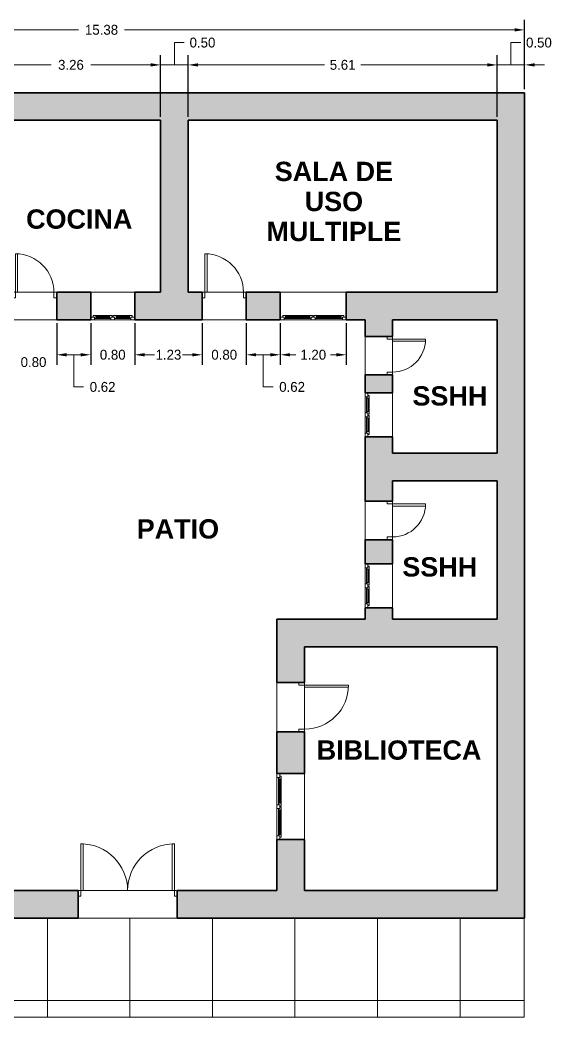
# Model space of a CAD drawing. Header units: metres. Extents: x -38.8 to 24.9, y 14.4 to 40.4.
# Drawn here: x -30.23 to -20.56, y 21.58 to 39.7 of the extents above; entities that cross this region are included whole.
import ezdxf

# ---------------------------------------------------------------- set-up
doc = ezdxf.new("R2010")
doc.units = ezdxf.units.M
doc.header["$MEASUREMENT"] = 0
doc.layers.add('ACOTACION', color=160, linetype='Continuous', lineweight=0)
doc.layers.add('Structural - Bearing_Pen_No__27', color=7, linetype='Continuous', lineweight=35)
for name, color, linetype, lineweight, true_color in [('Annotation - Text_Pen_No__86', 7, 'Continuous', 20, 0x5555ff), ('ARCHICAD Doors_Pen_No__3', 7, 'Continuous', 18, 0xff6600), ('ARCHICAD Windows_Pen_No__3', 7, 'Continuous', 18, 0xff6600), ('Structural - Bearing_Pen_No__160', 7, 'Continuous', 20, 0xb4a35c), ('Structural - Bearing_Pen_No__63', 7, 'Continuous', 18, 0xff9955)]:
    doc.layers.add(name, color=color, linetype=linetype, lineweight=lineweight, true_color=true_color)
for name, color, linetype in [('ARCHICAD Doors', 7, 'Continuous'), ('ARCHICAD Windows', 7, 'Continuous'), ('Structural - Bearing', 7, 'Continuous')]:
    doc.layers.add(name, color=color, linetype=linetype)
doc.styles.add('GENERATED_STYLE_1', font='')
doc.styles.get('GENERATED_STYLE_1').set_extended_font_data('Arial', bold=True)
doc.dimstyles.get("Standard").update_dxf_attribs({"dimtxt": 0.18, "dimasz": 0.18, "dimexe": 0.18, "dimexo": 0.0625, "dimgap": 0.09, "dimtad": 0, "dimtih": 1, "dimtoh": 1, "dimzin": 0, "dimdsep": 46, "dimtxsty": 'Standard', "dimcen": 0.09, "dimclrt": 256, "dimadec": 0, "dimazin": 0, "dimtfac": 1, "dimtofl": 0, "dimtmove": 0, "dimatfit": 3, "dimfxl": 1, "dimtolj": 1, "dimtzin": 0, "dimlwd": -1, "dimarcsym": 0})

# ---------------------------------------------------------------- blocks, each defined once
blk = doc.blocks.new('IFC Double Door - Single Swing')
at = {"layer": 'ARCHICAD Doors_Pen_No__3', "color": 30, "linetype": 'Continuous', "lineweight": 18, "true_color": 0xff6600}
for p, q in [((-0.85, 0), (-0.85, 0.85)), ((-0.85, 0.85), (-0.81, 0.85)), ((-0.81, 0.85), (-0.81, 0)), ((0.85, 0.85), (0.81, 0.85)), ((0.81, 0.85), (0.81, 0)), ((0.85, 0), (0.85, 0.85)), ((-0.9, 0), (-0.85, 0)), ((-0.85, -0.1), (-0.85, 0)), ((-0.81, 0), (-0.85, 0)), ((0.81, 0), (0.85, 0)), ((0.9, 0), (0.85, 0)), ((0.85, -0.1), (0.85, 0)), ((-0.9, -0.1), (-0.85, -0.1)), ((0.9, -0.1), (0.85, -0.1))]:
    blk.add_line(p, q, dxfattribs=at)
for centre, start, end in [((-0.85, 0), 0, 90), ((0.85, 0), 90, 180)]:
    blk.add_arc(centre, 0.85, start, end, dxfattribs=at)
blk = doc.blocks.new('Wall_1', base_point=(-36.435, 23.376))
at = {"layer": 'Structural - Bearing_Pen_No__160', "linetype": 'Continuous', "lineweight": 0, "true_color": 0x5a512e}
for points in [[(-35.935, 23.876), (-36.435, 23.376), (-29.174, 23.376), (-29.174, 23.876)], [(-27.374, 23.876), (-27.374, 23.376), (-21.06, 23.376), (-21.56, 23.876)]]:
    blk.add_hatch(color=59, dxfattribs=at).paths.add_polyline_path(points)
at = {"layer": 'Structural - Bearing_Pen_No__27', "color": 7, "linetype": 'Continuous', "lineweight": 35}
for p, q in [((-29.174, 23.376), (-29.174, 23.876)), ((-27.374, 23.376), (-27.374, 23.876))]:
    blk.add_line(p, q, dxfattribs=at)
at = {"layer": 'Structural - Bearing_Pen_No__27', "color": 7, "linetype": 'Continuous', "lineweight": 35, "flags": 128}
for points in [[(-31.435, 23.876), (-35.935, 23.876)], [(-29.174, 23.876), (-30.935, 23.876)], [(-25.56, 23.876), (-27.374, 23.876)], [(-21.56, 23.876), (-25.06, 23.876)], [(-36.435, 23.376), (-29.174, 23.376)], [(-27.374, 23.376), (-21.06, 23.376)]]:
    blk.add_lwpolyline(points, dxfattribs=at)
at = {"layer": 'Structural - Bearing_Pen_No__63', "color": 21, "linetype": 'Continuous', "lineweight": 18, "true_color": 0xff9955}
for p, q in [((-27.374, 23.876), (-29.174, 23.876)), ((-29.174, 23.376), (-27.374, 23.376))]:
    blk.add_line(p, q, dxfattribs=at)
at = {"layer": 'ARCHICAD Doors', "color": 21, "linetype": 'Continuous', "lineweight": 18, "true_color": 0xff9955}
blk.add_blockref('IFC Double Door - Single Swing', (-28.274, 23.876), dxfattribs=at)
blk = doc.blocks.new('Wall_2', base_point=(-21.06, 23.376))
at = {"layer": 'Structural - Bearing_Pen_No__160', "linetype": 'Continuous', "lineweight": 0, "true_color": 0x5a512e}
blk.add_hatch(color=59, dxfattribs=at).paths.add_polyline_path([(-21.06, 23.376), (-21.06, 38.376), (-21.56, 37.876), (-21.56, 23.876)])
at = {"layer": 'Structural - Bearing_Pen_No__27', "color": 7, "linetype": 'Continuous', "lineweight": 35, "flags": 128}
for points in [[(-21.06, 23.376), (-21.06, 38.376)], [(-21.56, 37.876), (-21.56, 34.749)], [(-21.56, 34.249), (-21.56, 31.825)], [(-21.56, 31.325), (-21.56, 28.806)], [(-21.56, 28.306), (-21.56, 23.876)]]:
    blk.add_lwpolyline(points, dxfattribs=at)
blk = doc.blocks.new('Wall_3', base_point=(-21.06, 38.376))
at = {"layer": 'Structural - Bearing_Pen_No__160', "linetype": 'Continuous', "lineweight": 0, "true_color": 0x5a512e}
blk.add_hatch(color=59, dxfattribs=at).paths.add_polyline_path([(-21.06, 38.376), (-36.435, 38.376), (-35.935, 37.876), (-21.56, 37.876)])
at = {"layer": 'Structural - Bearing_Pen_No__27', "color": 7, "linetype": 'Continuous', "lineweight": 35, "flags": 128}
for points in [[(-21.06, 38.376), (-36.435, 38.376)], [(-35.935, 37.876), (-31.435, 37.876)], [(-30.935, 37.876), (-27.674, 37.876)], [(-27.174, 37.876), (-21.56, 37.876)]]:
    blk.add_lwpolyline(points, dxfattribs=at)
blk = doc.blocks.new('IFC Window - Double Panel - Vertical')
at = {"layer": 'ARCHICAD Windows_Pen_No__3', "color": 30, "linetype": 'Continuous', "lineweight": 18, "true_color": 0xff6600}
for p, q in [((-0.6, 0), (-0.53, 0)), ((-0.6, -0.05), (-0.6, 0)), ((-0.53, 0), (-0.53, -0.05)), ((-0.035, 0), (0.035, 0)), ((-0.035, -0.05), (-0.035, 0)), ((0.035, 0), (0.035, -0.05)), ((0.6, 0), (0.53, 0)), ((0.53, 0), (0.53, -0.05)), ((0.6, -0.05), (0.6, 0)), ((-0.53, -0.05), (-0.6, -0.05)), ((-0.53, -0.05), (-0.555, -0.05)), ((-0.555, -0.05), (-0.555, -0.075)), ((-0.555, -0.075), (-0.505, -0.075)), ((-0.505, -0.025), (-0.53, -0.025)), ((-0.53, -0.025), (-0.53, -0.05)), ((-0.505, -0.025), (-0.06, -0.025)), ((-0.505, -0.075), (-0.505, -0.025)), ((-0.505, -0.04), (-0.06, -0.04)), ((-0.505, -0.06), (-0.06, -0.06)), ((-0.505, -0.075), (-0.06, -0.075)), ((-0.06, -0.075), (-0.06, -0.025)), ((-0.06, -0.025), (-0.035, -0.025)), ((-0.01, -0.075), (-0.06, -0.075)), ((-0.035, -0.025), (-0.035, -0.05)), ((0.035, -0.05), (-0.035, -0.05)), ((-0.035, -0.05), (-0.01, -0.05)), ((-0.01, -0.05), (-0.01, -0.075)), ((0.035, -0.05), (0.01, -0.05)), ((0.01, -0.05), (0.01, -0.075)), ((0.01, -0.075), (0.06, -0.075)), ((0.06, -0.025), (0.035, -0.025)), ((0.035, -0.025), (0.035, -0.05)), ((0.06, -0.025), (0.505, -0.025)), ((0.06, -0.075), (0.06, -0.025)), ((0.06, -0.04), (0.505, -0.04)), ((0.06, -0.06), (0.505, -0.06)), ((0.06, -0.075), (0.505, -0.075)), ((0.505, -0.075), (0.505, -0.025)), ((0.505, -0.025), (0.53, -0.025)), ((0.555, -0.075), (0.505, -0.075)), ((0.53, -0.025), (0.53, -0.05)), ((0.53, -0.05), (0.6, -0.05)), ((0.53, -0.05), (0.555, -0.05)), ((0.555, -0.05), (0.555, -0.075))]:
    blk.add_line(p, q, dxfattribs=at)
blk = doc.blocks.new('IFC Window - Double Panel - Vertical_2')
at = {"layer": 'ARCHICAD Windows_Pen_No__3', "color": 30, "linetype": 'Continuous', "lineweight": 18, "true_color": 0xff6600}
for p, q in [((-0.4, 0), (-0.33, 0)), ((-0.4, -0.05), (-0.4, 0)), ((-0.33, 0), (-0.33, -0.05)), ((-0.035, 0), (0.035, 0)), ((-0.035, -0.05), (-0.035, 0)), ((0.035, 0), (0.035, -0.05)), ((0.4, 0), (0.33, 0)), ((0.33, 0), (0.33, -0.05)), ((0.4, -0.05), (0.4, 0)), ((-0.33, -0.05), (-0.4, -0.05)), ((-0.33, -0.05), (-0.355, -0.05)), ((-0.355, -0.05), (-0.355, -0.075)), ((-0.355, -0.075), (-0.305, -0.075)), ((-0.305, -0.025), (-0.33, -0.025)), ((-0.33, -0.025), (-0.33, -0.05)), ((-0.305, -0.025), (-0.06, -0.025)), ((-0.305, -0.075), (-0.305, -0.025)), ((-0.305, -0.04), (-0.06, -0.04)), ((-0.305, -0.06), (-0.06, -0.06)), ((-0.305, -0.075), (-0.06, -0.075)), ((-0.06, -0.075), (-0.06, -0.025)), ((-0.06, -0.025), (-0.035, -0.025)), ((-0.01, -0.075), (-0.06, -0.075)), ((-0.035, -0.025), (-0.035, -0.05)), ((0.035, -0.05), (-0.035, -0.05)), ((-0.035, -0.05), (-0.01, -0.05)), ((-0.01, -0.05), (-0.01, -0.075)), ((0.035, -0.05), (0.01, -0.05)), ((0.01, -0.05), (0.01, -0.075)), ((0.01, -0.075), (0.06, -0.075)), ((0.06, -0.025), (0.035, -0.025)), ((0.035, -0.025), (0.035, -0.05)), ((0.06, -0.025), (0.305, -0.025)), ((0.06, -0.075), (0.06, -0.025)), ((0.06, -0.04), (0.305, -0.04)), ((0.06, -0.06), (0.305, -0.06)), ((0.06, -0.075), (0.305, -0.075)), ((0.305, -0.075), (0.305, -0.025)), ((0.305, -0.025), (0.33, -0.025)), ((0.355, -0.075), (0.305, -0.075)), ((0.33, -0.025), (0.33, -0.05)), ((0.33, -0.05), (0.4, -0.05)), ((0.33, -0.05), (0.355, -0.05)), ((0.355, -0.05), (0.355, -0.075))]:
    blk.add_line(p, q, dxfattribs=at)
blk = doc.blocks.new('IFC Door - Single Swing_2')
at = {"layer": 'ARCHICAD Doors_Pen_No__3', "color": 30, "linetype": 'Continuous', "lineweight": 18, "true_color": 0xff6600}
for p, q in [((0.35, 0.7), (0.31, 0.7)), ((0.31, 0.7), (0.31, 0)), ((0.35, 0), (0.35, 0.7)), ((-0.4, 0), (-0.35, 0)), ((-0.35, -0.1), (-0.35, 0)), ((0.31, 0), (0.35, 0)), ((0.4, 0), (0.35, 0)), ((0.35, -0.1), (0.35, 0)), ((-0.4, -0.1), (-0.35, -0.1)), ((0.4, -0.1), (0.35, -0.1))]:
    blk.add_line(p, q, dxfattribs=at)
blk.add_arc((0.35, 0), 0.7, 90, 180, dxfattribs=at)
blk = doc.blocks.new('Wall_6', base_point=(-21.06, 34.749))
at = {"layer": 'Structural - Bearing_Pen_No__160', "linetype": 'Continuous', "lineweight": 0, "true_color": 0x5a512e}
for points in [[(-30.363, 34.249), (-30.363, 34.749), (-30.935, 34.749), (-30.935, 34.249)], [(-28.945, 34.249), (-28.945, 34.749), (-29.563, 34.749), (-29.563, 34.249)], [(-26.919, 34.249), (-26.919, 34.749), (-28.145, 34.749), (-28.145, 34.249)], [(-25.501, 34.249), (-25.501, 34.749), (-26.119, 34.749), (-26.119, 34.249)], [(-21.56, 34.249), (-21.56, 34.749), (-24.301, 34.749), (-24.301, 34.249)]]:
    blk.add_hatch(color=59, dxfattribs=at).paths.add_polyline_path(points)
at = {"layer": 'Structural - Bearing_Pen_No__27', "color": 7, "linetype": 'Continuous', "lineweight": 35}
for p, q in [((-30.363, 34.749), (-30.363, 34.249)), ((-29.563, 34.749), (-29.563, 34.249)), ((-28.945, 34.749), (-28.945, 34.249)), ((-28.145, 34.749), (-28.145, 34.249)), ((-26.919, 34.749), (-26.919, 34.249)), ((-26.119, 34.749), (-26.119, 34.249)), ((-25.501, 34.749), (-25.501, 34.249)), ((-24.301, 34.749), (-24.301, 34.249))]:
    blk.add_line(p, q, dxfattribs=at)
at = {"layer": 'Structural - Bearing_Pen_No__27', "color": 7, "linetype": 'Continuous', "lineweight": 35, "flags": 128}
for points in [[(-30.363, 34.749), (-30.935, 34.749)], [(-28.945, 34.749), (-29.563, 34.749)], [(-27.674, 34.749), (-28.145, 34.749)], [(-26.919, 34.749), (-27.174, 34.749)], [(-25.501, 34.749), (-26.119, 34.749)], [(-21.56, 34.749), (-24.301, 34.749)], [(-30.935, 34.249), (-30.363, 34.249)], [(-29.563, 34.249), (-28.945, 34.249)], [(-28.145, 34.249), (-26.919, 34.249)], [(-26.119, 34.249), (-25.501, 34.249)], [(-24.301, 34.249), (-23.96, 34.249)], [(-23.46, 34.249), (-21.56, 34.249)]]:
    blk.add_lwpolyline(points, dxfattribs=at)
at = {"layer": 'Structural - Bearing_Pen_No__63', "color": 21, "linetype": 'Continuous', "lineweight": 18, "true_color": 0xff9955}
for p, q in [((-29.563, 34.749), (-30.363, 34.749)), ((-28.145, 34.749), (-28.945, 34.749)), ((-26.119, 34.749), (-26.919, 34.749)), ((-24.301, 34.749), (-25.501, 34.749)), ((-30.363, 34.249), (-29.563, 34.249)), ((-28.945, 34.249), (-28.145, 34.249)), ((-26.919, 34.249), (-26.119, 34.249)), ((-25.501, 34.249), (-24.301, 34.249))]:
    blk.add_line(p, q, dxfattribs=at)
at = {"layer": 'ARCHICAD Doors', "color": 21, "linetype": 'Continuous', "lineweight": 18, "true_color": 0xff9955, "xscale": -1}
for p in [(-29.963, 34.749), (-26.519, 34.749)]:
    blk.add_blockref('IFC Door - Single Swing_2', p, dxfattribs=at)
at = {"layer": 'ARCHICAD Windows', "color": 21, "linetype": 'Continuous', "lineweight": 18, "true_color": 0xff9955, "xscale": -1, "rotation": 180}
blk.add_blockref('IFC Window - Double Panel - Vertical_2', (-28.545, 34.249), dxfattribs=at)
at = {"layer": 'ARCHICAD Windows', "color": 21, "linetype": 'Continuous', "lineweight": 18, "true_color": 0xff9955, "rotation": 180}
blk.add_blockref('IFC Window - Double Panel - Vertical', (-24.901, 34.249), dxfattribs=at)
blk = doc.blocks.new('IFC Door - Single Swing')
at = {"layer": 'ARCHICAD Doors_Pen_No__3', "color": 30, "linetype": 'Continuous', "lineweight": 18, "true_color": 0xff6600}
for p, q in [((0.4, 0.8), (0.36, 0.8)), ((0.36, 0.8), (0.36, 0)), ((0.4, 0), (0.4, 0.8)), ((-0.45, 0), (-0.4, 0)), ((-0.4, -0.1), (-0.4, 0)), ((0.36, 0), (0.4, 0)), ((0.45, 0), (0.4, 0)), ((0.4, -0.1), (0.4, 0)), ((-0.45, -0.1), (-0.4, -0.1)), ((0.45, -0.1), (0.4, -0.1))]:
    blk.add_line(p, q, dxfattribs=at)
blk.add_arc((0.4, 0), 0.8, 90, 180, dxfattribs=at)
blk = doc.blocks.new('Wall_8', base_point=(-25.56, 28.306))
at = {"layer": 'Structural - Bearing_Pen_No__160', "linetype": 'Continuous', "lineweight": 0, "true_color": 0x5a512e}
for points in [[(-25.06, 28.306), (-25.56, 28.806), (-25.56, 27.66), (-25.06, 27.66)], [(-25.06, 26.76), (-25.56, 26.76), (-25.56, 26.002), (-25.06, 26.002)], [(-25.06, 24.802), (-25.56, 24.802), (-25.56, 23.876), (-25.06, 23.876)]]:
    blk.add_hatch(color=59, dxfattribs=at).paths.add_polyline_path(points)
at = {"layer": 'Structural - Bearing_Pen_No__27', "color": 7, "linetype": 'Continuous', "lineweight": 35}
for p, q in [((-25.56, 27.66), (-25.06, 27.66)), ((-25.56, 26.76), (-25.06, 26.76)), ((-25.56, 26.002), (-25.06, 26.002)), ((-25.56, 24.802), (-25.06, 24.802))]:
    blk.add_line(p, q, dxfattribs=at)
at = {"layer": 'Structural - Bearing_Pen_No__27', "color": 7, "linetype": 'Continuous', "lineweight": 35, "flags": 128}
for points in [[(-25.56, 28.806), (-25.56, 27.66)], [(-25.06, 27.66), (-25.06, 28.306)], [(-25.56, 26.76), (-25.56, 26.002)], [(-25.06, 26.002), (-25.06, 26.76)], [(-25.56, 24.802), (-25.56, 23.876)], [(-25.06, 23.876), (-25.06, 24.802)]]:
    blk.add_lwpolyline(points, dxfattribs=at)
at = {"layer": 'Structural - Bearing_Pen_No__63', "color": 21, "linetype": 'Continuous', "lineweight": 18, "true_color": 0xff9955}
for p, q in [((-25.56, 27.66), (-25.56, 26.76)), ((-25.06, 26.76), (-25.06, 27.66)), ((-25.56, 26.002), (-25.56, 24.802)), ((-25.06, 24.802), (-25.06, 26.002))]:
    blk.add_line(p, q, dxfattribs=at)
at = {"layer": 'ARCHICAD Doors', "color": 21, "linetype": 'Continuous', "lineweight": 18, "true_color": 0xff9955, "xscale": -1, "rotation": 270}
blk.add_blockref('IFC Door - Single Swing', (-25.06, 27.21), dxfattribs=at)
at = {"layer": 'ARCHICAD Windows', "color": 21, "linetype": 'Continuous', "lineweight": 18, "true_color": 0xff9955, "xscale": -1, "rotation": 90}
blk.add_blockref('IFC Window - Double Panel - Vertical', (-25.56, 25.402), dxfattribs=at)
blk = doc.blocks.new('Wall_9', base_point=(-25.56, 28.306))
at = {"layer": 'Structural - Bearing_Pen_No__160', "linetype": 'Continuous', "lineweight": 0, "true_color": 0x5a512e}
blk.add_hatch(color=59, dxfattribs=at).paths.add_polyline_path([(-25.06, 28.306), (-21.56, 28.306), (-21.56, 28.806), (-25.56, 28.806)])
at = {"layer": 'Structural - Bearing_Pen_No__27', "color": 7, "linetype": 'Continuous', "lineweight": 35, "flags": 128}
for points in [[(-23.96, 28.806), (-25.56, 28.806)], [(-21.56, 28.806), (-23.46, 28.806)], [(-25.06, 28.306), (-21.56, 28.306)]]:
    blk.add_lwpolyline(points, dxfattribs=at)
blk = doc.blocks.new('IFC Door - Single Swing_3')
at = {"layer": 'ARCHICAD Doors_Pen_No__3', "color": 30, "linetype": 'Continuous', "lineweight": 18, "true_color": 0xff6600}
for p, q in [((0.3, 0.6), (0.26, 0.6)), ((0.26, 0.6), (0.26, 0)), ((0.3, 0), (0.3, 0.6)), ((-0.35, 0), (-0.3, 0)), ((-0.3, -0.1), (-0.3, 0)), ((0.26, 0), (0.3, 0)), ((0.35, 0), (0.3, 0)), ((0.3, -0.1), (0.3, 0)), ((-0.35, -0.1), (-0.3, -0.1)), ((0.35, -0.1), (0.3, -0.1))]:
    blk.add_line(p, q, dxfattribs=at)
blk.add_arc((0.3, 0), 0.6, 90, 180, dxfattribs=at)
blk = doc.blocks.new('Wall_10', base_point=(-23.96, 34.749))
at = {"layer": 'Structural - Bearing_Pen_No__160', "linetype": 'Continuous', "lineweight": 0, "true_color": 0x5a512e}
for points in [[(-23.46, 34.249), (-23.96, 34.249), (-23.96, 33.948), (-23.46, 33.948)], [(-23.46, 33.248), (-23.96, 33.248), (-23.96, 32.921), (-23.46, 32.921)], [(-23.46, 32.121), (-23.96, 32.121), (-23.96, 30.952), (-23.46, 30.952)], [(-23.46, 30.252), (-23.96, 30.252), (-23.96, 29.814), (-23.46, 29.814)], [(-23.46, 29.014), (-23.96, 29.014), (-23.96, 28.806), (-23.46, 28.806)]]:
    blk.add_hatch(color=59, dxfattribs=at).paths.add_polyline_path(points)
at = {"layer": 'Structural - Bearing_Pen_No__27', "color": 7, "linetype": 'Continuous', "lineweight": 35}
for p, q in [((-23.96, 33.948), (-23.46, 33.948)), ((-23.96, 33.248), (-23.46, 33.248)), ((-23.96, 32.921), (-23.46, 32.921)), ((-23.96, 32.121), (-23.46, 32.121)), ((-23.96, 30.952), (-23.46, 30.952)), ((-23.96, 30.252), (-23.46, 30.252)), ((-23.96, 29.814), (-23.46, 29.814)), ((-23.96, 29.014), (-23.46, 29.014))]:
    blk.add_line(p, q, dxfattribs=at)
at = {"layer": 'Structural - Bearing_Pen_No__27', "color": 7, "linetype": 'Continuous', "lineweight": 35, "flags": 128}
for points in [[(-23.96, 34.249), (-23.96, 33.948)], [(-23.46, 33.948), (-23.46, 34.249)], [(-23.96, 33.248), (-23.96, 32.921)], [(-23.46, 32.921), (-23.46, 33.248)], [(-23.96, 32.121), (-23.96, 30.952)], [(-23.46, 31.825), (-23.46, 32.121)], [(-23.46, 30.952), (-23.46, 31.325)], [(-23.96, 30.252), (-23.96, 29.814)], [(-23.46, 29.814), (-23.46, 30.252)], [(-23.96, 29.014), (-23.96, 28.806)], [(-23.46, 28.806), (-23.46, 29.014)]]:
    blk.add_lwpolyline(points, dxfattribs=at)
at = {"layer": 'Structural - Bearing_Pen_No__63', "color": 21, "linetype": 'Continuous', "lineweight": 18, "true_color": 0xff9955}
for p, q in [((-23.96, 33.948), (-23.96, 33.248)), ((-23.46, 33.248), (-23.46, 33.948)), ((-23.96, 32.921), (-23.96, 32.121)), ((-23.46, 32.121), (-23.46, 32.921)), ((-23.96, 30.952), (-23.96, 30.252)), ((-23.46, 30.252), (-23.46, 30.952)), ((-23.96, 29.814), (-23.96, 29.014)), ((-23.46, 29.014), (-23.46, 29.814))]:
    blk.add_line(p, q, dxfattribs=at)
at = {"layer": 'ARCHICAD Doors', "color": 21, "linetype": 'Continuous', "lineweight": 18, "true_color": 0xff9955, "xscale": -1, "rotation": 270}
for p in [(-23.46, 33.598), (-23.46, 30.602)]:
    blk.add_blockref('IFC Door - Single Swing_3', p, dxfattribs=at)
at = {"layer": 'ARCHICAD Windows', "color": 21, "linetype": 'Continuous', "lineweight": 18, "true_color": 0xff9955, "xscale": -1, "rotation": 90}
for p in [(-23.96, 32.521), (-23.96, 29.414)]:
    blk.add_blockref('IFC Window - Double Panel - Vertical_2', p, dxfattribs=at)
blk = doc.blocks.new('Wall_11', base_point=(-23.96, 31.325))
at = {"layer": 'Structural - Bearing_Pen_No__160', "linetype": 'Continuous', "lineweight": 0, "true_color": 0x5a512e}
blk.add_hatch(color=59, dxfattribs=at).paths.add_polyline_path([(-23.46, 31.325), (-21.56, 31.325), (-21.56, 31.825), (-23.46, 31.825)])
at = {"layer": 'Structural - Bearing_Pen_No__27', "color": 7, "linetype": 'Continuous', "lineweight": 35, "flags": 128}
for points in [[(-21.56, 31.825), (-23.46, 31.825)], [(-23.46, 31.325), (-21.56, 31.325)]]:
    blk.add_lwpolyline(points, dxfattribs=at)
blk = doc.blocks.new('Wall_12', base_point=(-27.674, 38.376))
at = {"layer": 'Structural - Bearing_Pen_No__160', "linetype": 'Continuous', "lineweight": 0, "true_color": 0x5a512e}
blk.add_hatch(color=59, dxfattribs=at).paths.add_polyline_path([(-27.674, 37.876), (-27.674, 34.749), (-27.174, 34.749), (-27.174, 37.876)])
at = {"layer": 'Structural - Bearing_Pen_No__27', "color": 7, "linetype": 'Continuous', "lineweight": 35, "flags": 128}
for points in [[(-27.674, 37.876), (-27.674, 34.749)], [(-27.174, 34.749), (-27.174, 37.876)]]:
    blk.add_lwpolyline(points, dxfattribs=at)
blk = doc.blocks.new('*D21')
at = {"layer": 'ACOTACION', "color": 0, "lineweight": -2, "transparency": 16777216}
for p, q in [((-36.435, 38.439), (-36.435, 39.698)), ((-21.06, 38.439), (-21.06, 39.698))]:
    blk.add_line(p, q, dxfattribs=at)
at = {"layer": 'ACOTACION', "color": 0, "transparency": 16777216}
for p, q in [((-36.255, 39.518), (-29.168, 39.518)), ((-21.24, 39.518), (-28.328, 39.518))]:
    blk.add_line(p, q, dxfattribs=at)
for points in [[(-36.255, 39.548), (-36.255, 39.488), (-36.435, 39.518)], [(-21.24, 39.548), (-21.24, 39.488), (-21.06, 39.518)]]:
    blk.add_solid(points, dxfattribs=at)
at = {"layer": 'Defpoints', "color": 0, "transparency": 16777216}
for p in [(-21.06, 39.518), (-36.435, 38.376), (-21.06, 38.376)]:
    blk.add_point(p, dxfattribs=at)
at = {"layer": 'ACOTACION', "transparency": 16777216, "insert": (-28.748, 39.518), "char_height": 0.18, "attachment_point": 5}
blk.add_mtext('\\A1;15.38', dxfattribs=at)
blk = doc.blocks.new('*D35')
at = {"layer": 'ACOTACION', "color": 0, "lineweight": -2, "transparency": 16777216}
for p, q in [((-30.935, 37.939), (-30.935, 39.061)), ((-27.674, 37.939), (-27.674, 39.061))]:
    blk.add_line(p, q, dxfattribs=at)
at = {"layer": 'ACOTACION', "color": 0, "transparency": 16777216}
for p, q in [((-30.755, 38.881), (-29.664, 38.881)), ((-27.854, 38.881), (-28.944, 38.881))]:
    blk.add_line(p, q, dxfattribs=at)
for points in [[(-30.755, 38.911), (-30.755, 38.851), (-30.935, 38.881)], [(-27.854, 38.911), (-27.854, 38.851), (-27.674, 38.881)]]:
    blk.add_solid(points, dxfattribs=at)
at = {"layer": 'Defpoints', "color": 0, "transparency": 16777216}
for p in [(-27.674, 38.881), (-30.935, 37.876), (-27.674, 37.876)]:
    blk.add_point(p, dxfattribs=at)
at = {"layer": 'ACOTACION', "transparency": 16777216, "insert": (-29.304, 38.881), "char_height": 0.18, "attachment_point": 5}
blk.add_mtext('\\A1;3.26', dxfattribs=at)
blk = doc.blocks.new('*D36')
at = {"layer": 'ACOTACION', "color": 0, "transparency": 16777216}
for p, q in [((-27.424, 38.881), (-27.424, 39.286)), ((-27.424, 39.286), (-27.244, 39.286)), ((-27.854, 38.881), (-28.034, 38.881)), ((-27.674, 38.881), (-27.174, 38.881)), ((-26.994, 38.881), (-26.814, 38.881))]:
    blk.add_line(p, q, dxfattribs=at)
at = {"layer": 'ACOTACION', "color": 0, "lineweight": -2, "transparency": 16777216}
for p, q in [((-27.674, 37.939), (-27.674, 39.061)), ((-27.174, 37.939), (-27.174, 39.061))]:
    blk.add_line(p, q, dxfattribs=at)
at = {"layer": 'ACOTACION', "color": 0, "transparency": 16777216}
for points in [[(-27.854, 38.911), (-27.854, 38.851), (-27.674, 38.881)], [(-26.994, 38.911), (-26.994, 38.851), (-27.174, 38.881)]]:
    blk.add_solid(points, dxfattribs=at)
at = {"layer": 'Defpoints', "color": 0, "transparency": 16777216}
for p in [(-27.174, 38.881), (-27.674, 37.876), (-27.174, 37.876)]:
    blk.add_point(p, dxfattribs=at)
at = {"layer": 'ACOTACION', "transparency": 16777216, "insert": (-26.914, 39.286), "char_height": 0.18, "attachment_point": 5}
blk.add_mtext('\\A1;0.50', dxfattribs=at)
blk = doc.blocks.new('*D37')
at = {"layer": 'ACOTACION', "color": 0, "lineweight": -2, "transparency": 16777216}
for p, q in [((-27.174, 37.939), (-27.174, 39.061)), ((-21.56, 37.939), (-21.56, 39.061))]:
    blk.add_line(p, q, dxfattribs=at)
at = {"layer": 'ACOTACION', "color": 0, "transparency": 16777216}
for p, q in [((-26.994, 38.881), (-24.697, 38.881)), ((-21.74, 38.881), (-24.037, 38.881))]:
    blk.add_line(p, q, dxfattribs=at)
for points in [[(-26.994, 38.911), (-26.994, 38.851), (-27.174, 38.881)], [(-21.74, 38.911), (-21.74, 38.851), (-21.56, 38.881)]]:
    blk.add_solid(points, dxfattribs=at)
at = {"layer": 'Defpoints', "color": 0, "transparency": 16777216}
for p in [(-21.56, 38.881), (-27.174, 37.876), (-21.56, 37.876)]:
    blk.add_point(p, dxfattribs=at)
at = {"layer": 'ACOTACION', "transparency": 16777216, "insert": (-24.367, 38.881), "char_height": 0.18, "attachment_point": 5}
blk.add_mtext('\\A1;5.61', dxfattribs=at)
blk = doc.blocks.new('*D38')
at = {"layer": 'ACOTACION', "color": 0, "transparency": 16777216}
for p, q in [((-21.31, 38.881), (-21.31, 39.286)), ((-21.31, 39.286), (-21.13, 39.286)), ((-21.74, 38.881), (-21.92, 38.881)), ((-21.56, 38.881), (-21.06, 38.881)), ((-20.88, 38.881), (-20.7, 38.881))]:
    blk.add_line(p, q, dxfattribs=at)
at = {"layer": 'ACOTACION', "color": 0, "lineweight": -2, "transparency": 16777216}
for p, q in [((-21.56, 37.939), (-21.56, 39.061)), ((-21.06, 38.439), (-21.06, 39.061))]:
    blk.add_line(p, q, dxfattribs=at)
at = {"layer": 'ACOTACION', "color": 0, "transparency": 16777216}
for points in [[(-21.74, 38.911), (-21.74, 38.851), (-21.56, 38.881)], [(-20.88, 38.911), (-20.88, 38.851), (-21.06, 38.881)]]:
    blk.add_solid(points, dxfattribs=at)
at = {"layer": 'Defpoints', "color": 0, "transparency": 16777216}
for p in [(-21.06, 38.881), (-21.06, 38.376), (-21.56, 37.876)]:
    blk.add_point(p, dxfattribs=at)
at = {"layer": 'ACOTACION', "transparency": 16777216, "insert": (-20.8, 39.286), "char_height": 0.18, "attachment_point": 5}
blk.add_mtext('\\A1;0.50', dxfattribs=at)
blk = doc.blocks.new('*D40')
at = {"layer": 'ACOTACION', "color": 0, "lineweight": -2, "transparency": 16777216}
for p, q in [((-30.363, 34.186), (-30.363, 33.433)), ((-29.563, 34.186), (-29.563, 33.433))]:
    blk.add_line(p, q, dxfattribs=at)
at = {"layer": 'ACOTACION', "color": 0, "transparency": 16777216}
for p, q in [((-30.543, 33.613), (-30.723, 33.613)), ((-29.383, 33.613), (-29.203, 33.613))]:
    blk.add_line(p, q, dxfattribs=at)
for points in [[(-30.543, 33.643), (-30.543, 33.583), (-30.363, 33.613)], [(-29.383, 33.643), (-29.383, 33.583), (-29.563, 33.613)]]:
    blk.add_solid(points, dxfattribs=at)
at = {"layer": 'Defpoints', "color": 0, "transparency": 16777216}
for p in [(-30.363, 34.249), (-29.563, 34.249), (-29.563, 33.613)]:
    blk.add_point(p, dxfattribs=at)
at = {"layer": 'ACOTACION', "transparency": 16777216, "insert": (-29.984, 33.479), "char_height": 0.18, "attachment_point": 5}
blk.add_mtext('\\A1;0.80', dxfattribs=at)
blk = doc.blocks.new('*D41')
at = {"layer": 'ACOTACION', "color": 0, "lineweight": -2, "transparency": 16777216}
for p, q in [((-29.563, 34.186), (-29.563, 33.433)), ((-28.945, 34.186), (-28.945, 33.433))]:
    blk.add_line(p, q, dxfattribs=at)
at = {"layer": 'ACOTACION', "color": 0, "transparency": 16777216}
for p, q in [((-29.383, 33.613), (-29.125, 33.613)), ((-29.254, 33.613), (-29.254, 33.028)), ((-29.254, 33.028), (-29.074, 33.028))]:
    blk.add_line(p, q, dxfattribs=at)
for points in [[(-29.383, 33.643), (-29.383, 33.583), (-29.563, 33.613)], [(-29.125, 33.643), (-29.125, 33.583), (-28.945, 33.613)]]:
    blk.add_solid(points, dxfattribs=at)
at = {"layer": 'Defpoints', "color": 0, "transparency": 16777216}
for p in [(-29.563, 34.249), (-28.945, 34.249), (-28.945, 33.613)]:
    blk.add_point(p, dxfattribs=at)
at = {"layer": 'ACOTACION', "transparency": 16777216, "insert": (-28.729, 33.028), "char_height": 0.18, "attachment_point": 5}
blk.add_mtext('\\A1;0.62', dxfattribs=at)
blk = doc.blocks.new('*D42')
at = {"layer": 'ACOTACION', "color": 0, "lineweight": -2, "transparency": 16777216}
for p, q in [((-28.945, 34.186), (-28.945, 33.433)), ((-28.145, 34.186), (-28.145, 33.433))]:
    blk.add_line(p, q, dxfattribs=at)
at = {"layer": 'ACOTACION', "color": 0, "transparency": 16777216}
for p, q in [((-29.125, 33.613), (-29.305, 33.613)), ((-27.965, 33.613), (-27.785, 33.613))]:
    blk.add_line(p, q, dxfattribs=at)
for points in [[(-29.125, 33.643), (-29.125, 33.583), (-28.945, 33.613)], [(-27.965, 33.643), (-27.965, 33.583), (-28.145, 33.613)]]:
    blk.add_solid(points, dxfattribs=at)
at = {"layer": 'Defpoints', "color": 0, "transparency": 16777216}
for p in [(-28.945, 34.249), (-28.145, 34.249), (-28.145, 33.613)]:
    blk.add_point(p, dxfattribs=at)
at = {"layer": 'ACOTACION', "transparency": 16777216, "insert": (-28.545, 33.613), "char_height": 0.18, "attachment_point": 5}
blk.add_mtext('\\A1;0.80', dxfattribs=at)
blk = doc.blocks.new('*D43')
at = {"layer": 'ACOTACION', "color": 0, "lineweight": -2, "transparency": 16777216}
for p, q in [((-28.145, 34.186), (-28.145, 33.433)), ((-26.919, 34.186), (-26.919, 33.433))]:
    blk.add_line(p, q, dxfattribs=at)
at = {"layer": 'ACOTACION', "color": 0, "transparency": 16777216}
for p, q in [((-27.965, 33.613), (-27.862, 33.613)), ((-27.099, 33.613), (-27.202, 33.613))]:
    blk.add_line(p, q, dxfattribs=at)
for points in [[(-27.965, 33.643), (-27.965, 33.583), (-28.145, 33.613)], [(-27.099, 33.643), (-27.099, 33.583), (-26.919, 33.613)]]:
    blk.add_solid(points, dxfattribs=at)
at = {"layer": 'Defpoints', "color": 0, "transparency": 16777216}
for p in [(-28.145, 34.249), (-26.919, 34.249), (-26.919, 33.613)]:
    blk.add_point(p, dxfattribs=at)
at = {"layer": 'ACOTACION', "transparency": 16777216, "insert": (-27.532, 33.613), "char_height": 0.18, "attachment_point": 5}
blk.add_mtext('\\A1;1.23', dxfattribs=at)
blk = doc.blocks.new('*D44')
at = {"layer": 'ACOTACION', "color": 0, "lineweight": -2, "transparency": 16777216}
for p, q in [((-26.919, 34.186), (-26.919, 33.433)), ((-26.119, 34.186), (-26.119, 33.433))]:
    blk.add_line(p, q, dxfattribs=at)
at = {"layer": 'ACOTACION', "color": 0, "transparency": 16777216}
for p, q in [((-27.099, 33.613), (-27.279, 33.613)), ((-25.939, 33.613), (-25.759, 33.613))]:
    blk.add_line(p, q, dxfattribs=at)
for points in [[(-27.099, 33.643), (-27.099, 33.583), (-26.919, 33.613)], [(-25.939, 33.643), (-25.939, 33.583), (-26.119, 33.613)]]:
    blk.add_solid(points, dxfattribs=at)
at = {"layer": 'Defpoints', "color": 0, "transparency": 16777216}
for p in [(-26.919, 34.249), (-26.119, 34.249), (-26.119, 33.613)]:
    blk.add_point(p, dxfattribs=at)
at = {"layer": 'ACOTACION', "transparency": 16777216, "insert": (-26.519, 33.613), "char_height": 0.18, "attachment_point": 5}
blk.add_mtext('\\A1;0.80', dxfattribs=at)
blk = doc.blocks.new('*D45')
at = {"layer": 'ACOTACION', "color": 0, "lineweight": -2, "transparency": 16777216}
for p, q in [((-26.119, 34.186), (-26.119, 33.433)), ((-25.501, 34.186), (-25.501, 33.433))]:
    blk.add_line(p, q, dxfattribs=at)
at = {"layer": 'ACOTACION', "color": 0, "transparency": 16777216}
for p, q in [((-25.939, 33.613), (-25.681, 33.613)), ((-25.81, 33.613), (-25.81, 33.028)), ((-25.81, 33.028), (-25.63, 33.028))]:
    blk.add_line(p, q, dxfattribs=at)
for points in [[(-25.939, 33.643), (-25.939, 33.583), (-26.119, 33.613)], [(-25.681, 33.643), (-25.681, 33.583), (-25.501, 33.613)]]:
    blk.add_solid(points, dxfattribs=at)
at = {"layer": 'Defpoints', "color": 0, "transparency": 16777216}
for p in [(-26.119, 34.249), (-25.501, 34.249), (-25.501, 33.613)]:
    blk.add_point(p, dxfattribs=at)
at = {"layer": 'ACOTACION', "transparency": 16777216, "insert": (-25.285, 33.028), "char_height": 0.18, "attachment_point": 5}
blk.add_mtext('\\A1;0.62', dxfattribs=at)
blk = doc.blocks.new('*D46')
at = {"layer": 'ACOTACION', "color": 0, "lineweight": -2, "transparency": 16777216}
for p, q in [((-25.501, 34.186), (-25.501, 33.433)), ((-24.301, 34.186), (-24.301, 33.433))]:
    blk.add_line(p, q, dxfattribs=at)
at = {"layer": 'ACOTACION', "color": 0, "transparency": 16777216}
for p, q in [((-25.321, 33.613), (-25.216, 33.613)), ((-24.481, 33.613), (-24.586, 33.613))]:
    blk.add_line(p, q, dxfattribs=at)
for points in [[(-25.321, 33.643), (-25.321, 33.583), (-25.501, 33.613)], [(-24.481, 33.643), (-24.481, 33.583), (-24.301, 33.613)]]:
    blk.add_solid(points, dxfattribs=at)
at = {"layer": 'Defpoints', "color": 0, "transparency": 16777216}
for p in [(-25.501, 34.249), (-24.301, 34.249), (-24.301, 33.613)]:
    blk.add_point(p, dxfattribs=at)
at = {"layer": 'ACOTACION', "transparency": 16777216, "insert": (-24.901, 33.613), "char_height": 0.18, "attachment_point": 5}
blk.add_mtext('\\A1;1.20', dxfattribs=at)

msp = doc.modelspace()

# ---------------------------------------------------------------- hatches: boundary and pattern name
at = {"layer": 'ACOTACION', "ltscale": 3}
h = msp.add_hatch(dxfattribs=at)
h.set_pattern_fill('NET', color=256, scale=12, style=0)
h.set_pattern_definition([(0, (0.2664, 0.8762), (0, 1.5), []), (90, (0.2664, 0.8762), (-1.5, 9e-17), [])])
h.paths.add_polyline_path([(-21.067, 23.376), (-36.435, 23.376), (-36.435, 21.577), (-21.067, 21.577)])

# ---------------------------------------------------------------- linework, layer by layer
at = {"layer": 'ACOTACION'}
msp.add_lwpolyline([(-36.435, 23.376), (-21.067, 23.376), (-21.067, 21.577), (-36.435, 21.577)], close=True, dxfattribs=at)

# ---------------------------------------------------------------- block references
at = {"layer": 'Structural - Bearing', "color": 7, "lineweight": 35}
for name, p in [('Wall_3', (-21.06, 38.376)), ('Wall_2', (-21.06, 23.376)), ('Wall_12', (-27.674, 38.376)), ('Wall_6', (-21.06, 34.749)), ('Wall_10', (-23.96, 34.749)), ('Wall_11', (-23.96, 31.325)), ('Wall_8', (-25.56, 28.306)), ('Wall_9', (-25.56, 28.306)), ('Wall_1', (-36.435, 23.376))]:
    msp.add_blockref(name, p, dxfattribs=at)

# ---------------------------------------------------------------- texts
at = {"layer": 'Annotation - Text_Pen_No__86', "color": 173, "linetype": 'Continuous', "lineweight": 20, "true_color": 0x5555ff, "insert": (-24.526, 37.121), "char_height": 0.35061, "width": 3.08394, "attachment_point": 2, "line_spacing_factor": 0.933741, "style": 'GENERATED_STYLE_1'}
msp.add_mtext('\\A1;{\\pqc;\\fArial|b1|i0|c0|p34;SALA DE USO MULTIPLE}', dxfattribs=at)
at = {"layer": 'Annotation - Text_Pen_No__86', "color": 173, "linetype": 'Continuous', "lineweight": 20, "true_color": 0x5555ff, "char_height": 0.35061, "attachment_point": 2, "style": 'GENERATED_STYLE_1'}
for s, insert in [('\\A1;{\\pqc;\\fArial|b1|i0|c0|p34;COCINA}', (-29.153, 36.255)), ('\\A1;{\\pqc;\\fArial|b1|i0|c0|p34;SSHH}', (-22.418, 33.041)), ('\\A1;{\\pqc;\\fArial|b1|i0|c0|p34;PATIO}', (-27.36, 30.624)), ('\\A1;{\\pqc;\\fArial|b1|i0|c0|p34;SSHH}', (-22.602, 29.934)), ('\\A1;{\\pqc;\\fArial|b1|i0|c0|p34;BIBLIOTECA}', (-23.342, 26.605))]:
    msp.add_mtext(s, dxfattribs=dict(at, insert=insert))

# ---------------------------------------------------------------- dimensions: what is measured, and where the dimension line sits
at = {"layer": 'ACOTACION'}
dim = msp.add_linear_dim(base=(-21.06, 39.5181), p1=(-36.4352, 38.3762), p2=(-21.06, 38.3762), dimstyle='Standard', dxfattribs=at)
dim.commit()
dim.dimension.update_dxf_attribs({"geometry": '*D21', "text_midpoint": (-28.7476, 39.5181)})
for base, p1, p2, picture, middle in [((-27.174, 38.881), (-27.674, 37.876), (-27.174, 37.876), '*D36', (-27.154, 39.286)), ((-21.06, 38.881), (-21.56, 37.876), (-21.06, 38.376), '*D38', (-21.04, 39.286)), ((-27.674, 38.881), (-30.935, 37.876), (-27.674, 37.876), '*D35', (-29.304, 38.881)), ((-21.56, 38.881), (-27.174, 37.876), (-21.56, 37.876), '*D37', (-24.367, 38.881)), ((-28.945, 33.613), (-29.563, 34.249), (-28.945, 34.249), '*D41', (-28.984, 33.028)), ((-28.145, 33.613), (-28.945, 34.249), (-28.145, 34.249), '*D42', (-28.545, 33.613)), ((-26.919, 33.613), (-28.145, 34.249), (-26.919, 34.249), '*D43', (-27.532, 33.613)), ((-26.119, 33.613), (-26.919, 34.249), (-26.119, 34.249), '*D44', (-26.519, 33.613)), ((-25.501, 33.613), (-26.119, 34.249), (-25.501, 34.249), '*D45', (-25.54, 33.028)), ((-24.301, 33.613), (-25.501, 34.249), (-24.301, 34.249), '*D46', (-24.901, 33.613))]:
    dim = msp.add_linear_dim(base=base, p1=p1, p2=p2, dimstyle='Standard', override={"dimtmove": 1}, dxfattribs=at)
    dim.commit()
    dim.dimension.update_dxf_attribs({"geometry": picture, "text_midpoint": middle})
dim = msp.add_linear_dim(base=(-29.563, 33.613), p1=(-30.363, 34.249), p2=(-29.563, 34.249), dimstyle='Standard', override={"dimtmove": 1}, dxfattribs=at)
dim.commit()
dim.dimension.update_dxf_attribs({"geometry": '*D40', "text_midpoint": (-29.984, 33.479), "dimtype": 160})

doc.saveas('drawing.dxf')
